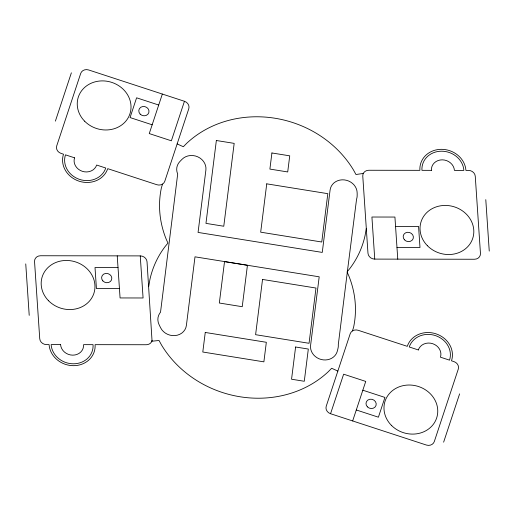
<?xml version="1.0" encoding="UTF-8"?>
<svg xmlns="http://www.w3.org/2000/svg" width="515" height="515" viewBox="0 0 515 515"><rect width="100%" height="100%" fill="white"/><g stroke="black" fill="none" stroke-linecap="round" stroke-linejoin="round"><path stroke-width="0.77" d="M347.271 272.422L338.278 344.741A13.699 12.257 17.3 0 1 337.995 348.346A45.108 40.37 17.3 0 1 336.984 352.17A13.699 12.257 17.3 0 1 321.186 359.496A13.699 12.257 17.3 0 1 310.59 345.411L319.197 276.812L194.998 256.824L186.391 325.422A13.699 12.257 17.3 0 1 175.055 335.587A13.699 12.257 17.3 0 1 160.571 327.714L159.09 324.688A13.699 12.257 17.3 0 1 159.85 313.094L160.526 312.232L177.681 174.031A13.699 12.257 17.3 0 1 179.825 161.588L181.962 159.367A13.699 12.257 17.3 0 1 197.728 156.805A13.699 12.257 17.3 0 1 205.891 170.047L198.063 232.426L322.261 252.414L330.089 190.035A13.699 12.257 17.3 0 1 344.335 179.902A13.699 12.257 17.3 0 1 357.152 192.971A42.739 38.245 17.3 0 1 357.095 196.743A13.699 12.257 17.3 0 1 356.58 199.093L347.387 271.489M148.706 286.617L149.884 279.684A104.661 93.666 17.3 0 1 165.193 246.434L167.961 243.093L166.126 239.005A104.661 93.666 17.3 0 1 161.44 187.608L162.56 184.08M366.294 228.383L365.116 235.316A104.661 93.666 17.3 0 1 349.807 268.566L347.039 271.907L348.874 275.995A104.661 93.666 17.3 0 1 353.56 327.392L352.44 330.92M152.034 340.711L147.026 261.749A6.463 5.781 17.3 0 0 140.247 255.897L40.537 255.749A6.463 5.781 17.3 0 0 34.544 261.588L39.739 338.741A6.463 5.781 17.3 0 0 46.524 344.599L49.08 344.599A23.259 20.812 17.3 0 0 73.503 365.676A23.259 20.812 17.3 0 0 95.095 344.664L146.228 344.741A6.463 5.781 17.3 0 0 152.034 340.711L151.835 341.226L159.032 340.486L161.459 344.915A104.661 93.666 17.3 0 0 328.235 371.753L331.654 368.27L337.859 371.077M55.388 121.134L71.373 72.827M162.341 94.052L149.26 133.578L171.366 140.807L184.447 101.281L88.651 69.963A6.463 5.781 17.3 0 0 80.694 73.439L56.721 145.899A6.463 5.781 17.3 0 0 61.047 153.399L63.506 154.204A23.259 20.812 17.3 0 0 79.072 181.19A23.259 20.812 17.3 0 0 107.719 168.656L156.843 184.718A6.463 5.781 17.3 0 0 164.8 181.241L188.767 108.781A6.463 5.781 17.3 0 0 184.447 101.281M330.553 413.719A6.463 5.781 17.3 0 1 326.233 406.219L350.2 333.759A6.463 5.781 17.3 0 1 358.157 330.282L407.281 346.344A23.259 20.812 17.3 0 1 435.928 333.81A23.259 20.812 17.3 0 1 451.494 360.796L453.953 361.601A6.463 5.781 17.3 0 1 458.279 369.101L434.306 441.561A6.463 5.781 17.3 0 1 426.349 445.037L330.553 413.719L343.634 374.193L365.74 381.422L352.659 420.948M443.627 442.173L459.612 393.866M363.294 173.446L355.968 174.514L353.541 170.085A104.661 93.666 17.3 0 0 186.765 143.247L183.346 146.73L177.141 143.923M395.559 226.407L418.566 226.439L419.989 247.483L396.975 247.451M374.753 259.103L474.463 259.251A6.463 5.781 17.3 0 0 480.456 253.412L475.261 176.259A6.463 5.781 17.3 0 0 468.476 170.401L465.921 170.401A23.259 20.812 17.3 0 0 441.497 149.324A23.259 20.812 17.3 0 0 419.905 170.336L368.772 170.259A6.463 5.781 17.3 0 0 362.772 176.098L367.974 253.251A6.463 5.781 17.3 0 0 374.753 259.103L371.92 217.021L394.928 217.053L397.767 259.142M118.025 267.549L95.011 267.517L96.434 288.561L119.441 288.593M158.704 105.034L136.597 97.805L130.063 117.568L152.17 124.791M362.83 390.209L384.937 397.432L378.403 417.195L356.296 409.966M485.787 199.653L489.25 251.088M140.247 255.897L143.08 297.979L120.072 297.947L117.233 255.858M25.75 263.912L29.213 315.347M216.358 140.505L205.961 223.375L223.774 226.24L234.171 143.376L216.358 140.505M205.253 332.458L202.794 352.022L263.88 361.852L266.332 342.288L205.253 332.458M224.534 261.588L219.332 303.02L242.237 306.708L247.438 265.276L224.534 261.588M266.744 183.842L260.68 232.181L321.759 242.011L327.823 193.672L266.744 183.842M271.914 152.968L269.892 169.081L287.711 171.952L289.733 155.839L271.914 152.968M262.534 279.445L255.601 334.692L309.052 343.293L315.985 288.046L262.534 279.445M295.604 347.001L291.554 379.227L304.281 381.274L308.324 349.048L295.604 347.001M431.409 170.349L421.946 170.336A21.192 18.965 17.3 0 1 441.619 151.198A21.192 18.965 17.3 0 1 463.873 170.394L454.417 170.381A11.626 10.409 17.3 0 0 442.205 159.843A11.626 10.409 17.3 0 0 431.409 170.349M60.583 344.619L51.127 344.606A21.192 18.965 17.3 0 0 73.381 363.802A21.192 18.965 17.3 0 0 93.054 344.664L83.591 344.651A11.626 10.409 17.3 0 1 72.795 355.157A11.626 10.409 17.3 0 1 60.583 344.619M74.559 157.815L65.469 154.848A21.192 18.965 17.3 0 0 79.651 179.439A21.192 18.965 17.3 0 0 105.749 168.019L96.666 165.045A11.626 10.409 17.3 0 1 82.342 171.315A11.626 10.409 17.3 0 1 74.559 157.815M418.335 349.955L409.251 346.981A21.192 18.965 17.3 0 1 435.349 335.561A21.192 18.965 17.3 0 1 449.531 360.152L440.441 357.185A11.626 10.409 17.3 0 0 432.658 343.685A11.626 10.409 17.3 0 0 418.335 349.955M404.423 239.784A5.169 4.629 17.3 0 0 413.127 238.741A5.169 4.629 17.3 0 0 407.307 232.31A5.169 4.629 17.3 0 0 404.423 239.784M427.424 245.739A27.134 24.282 17.3 0 0 472.719 238.419A27.134 24.282 17.3 0 0 440.64 205.8A27.134 24.282 17.3 0 0 427.424 245.739M367.395 406.863A5.169 4.629 17.3 0 0 376.021 405.466A5.169 4.629 17.3 0 0 369.912 399.254A5.169 4.629 17.3 0 0 367.395 406.863M391.368 425.313A27.134 24.282 17.3 0 0 436.656 417.993A27.134 24.282 17.3 0 0 404.578 385.381A27.134 24.282 17.3 0 0 391.368 425.313M140.177 114.137A5.169 4.629 17.3 0 0 148.803 112.746A5.169 4.629 17.3 0 0 142.694 106.534A5.169 4.629 17.3 0 0 140.177 114.137M84.634 121.186A27.134 24.282 17.3 0 0 129.922 113.873A27.134 24.282 17.3 0 0 97.844 81.254A27.134 24.282 17.3 0 0 84.634 121.186M102.852 280.894A5.169 4.629 17.3 0 0 111.562 279.851A5.169 4.629 17.3 0 0 105.736 273.42A5.169 4.629 17.3 0 0 102.852 280.894M48.571 300.766A27.134 24.282 17.3 0 0 93.865 293.447A27.134 24.282 17.3 0 0 61.781 260.828A27.134 24.282 17.3 0 0 48.571 300.766"/></g></svg>
